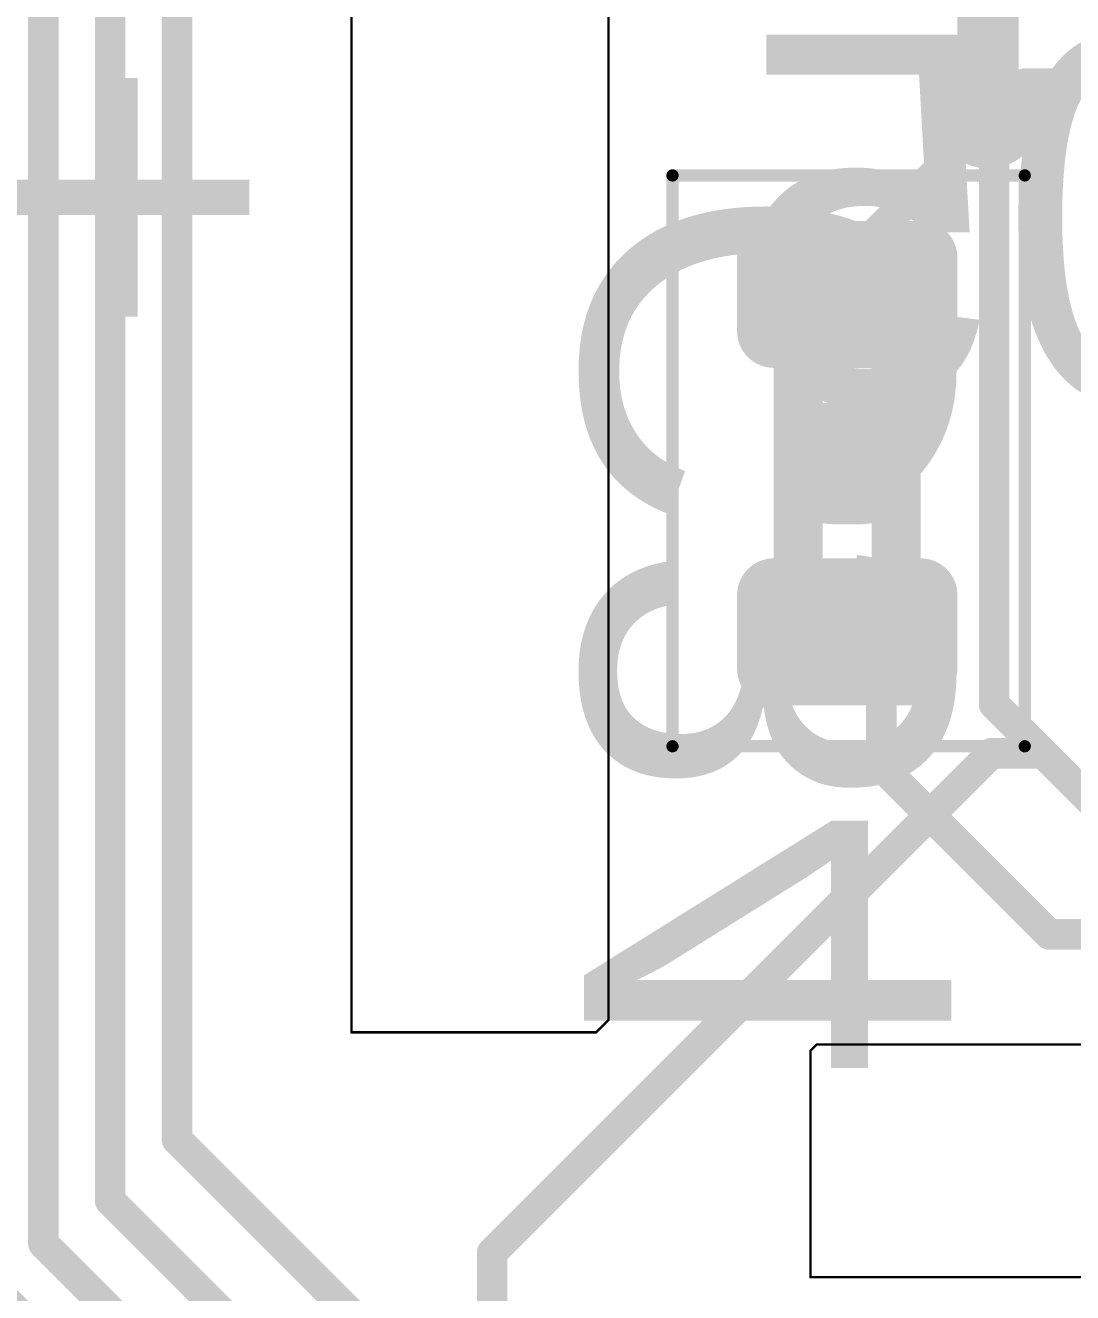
# Model space of a CAD drawing. Extents: x 215 to 281, y 31 to 138.
# Drawn here: x 247.59 to 251.94, y 37.68 to 42.94 of the extents above; entities that cross this region are included whole.
import ezdxf

# ---------------------------------------------------------------- set-up
doc = ezdxf.new("R2010")
doc.units = 0
doc.layers.get('0').update_dxf_attribs({"linetype": 'CONTINUOUS'})
for name, color, linetype in [('BOTTOMLAYER', 5, 'CONTINUOUS'), ('BOTTOMOVERLAY', 54, 'CONTINUOUS'), ('BOTTOMPASTE', 16, 'CONTINUOUS'), ('BOTTOMSOLDER', 6, 'CONTINUOUS'), ('KEEPOUTLAYER', 6, 'CONTINUOUS'), ('MECHANICAL1', 6, 'CONTINUOUS'), ('MECHANICAL16', 56, 'CONTINUOUS'), ('MIDLAYER1', 16, 'CONTINUOUS'), ('MIDLAYER14', 9, 'CONTINUOUS'), ('MULTILAYER', 9, 'CONTINUOUS'), ('TOPOVERLAY', 2, 'CONTINUOUS'), ('VIAHOLELAYER', 16, 'CONTINUOUS')]:
    doc.layers.add(name, color=color, linetype=linetype)

# ---------------------------------------------------------------- blocks, each defined once
blk = doc.blocks.new('0603_CAP_B_18')
at = {"layer": 'BOTTOMLAYER', "const_width": 0.1524}
for points in [[(-0.9286, 0.3048, 1), (-0.7762, 0.3048, 1)], [(-0.6238, 0.3048, 1), (-0.4714, 0.3048, 1)], [(0.4714, 0.3048, 1), (0.6238, 0.3048, 1)], [(0.7762, 0.3048, 1), (0.9286, 0.3048, 1)], [(-0.9286, -0.3048, 1), (-0.7762, -0.3048, 1)], [(-0.6238, -0.3048, 1), (-0.4714, -0.3048, 1)], [(0.4714, -0.3048, 1), (0.6238, -0.3048, 1)], [(0.7762, -0.3048, 1), (0.9286, -0.3048, 1)]]:
    blk.add_lwpolyline(points, format="xyb", close=True, dxfattribs=at)
at = {"layer": 'BOTTOMLAYER'}
for points in [[(-0.8524, -0.4572), (-0.5476, -0.4572), (-0.8524, 0.4572), (-0.5476, 0.4572)], [(0.5476, -0.4572), (0.8524, -0.4572), (0.5476, 0.4572), (0.8524, 0.4572)], [(-1.0048, -0.3048), (-0.3952, -0.3048), (-1.0048, 0.3048), (-0.3952, 0.3048)], [(0.3952, -0.3048), (1.0048, -0.3048), (0.3952, 0.3048), (1.0048, 0.3048)]]:
    blk.add_solid(points, dxfattribs=at)
at = {"layer": 'BOTTOMOVERLAY', "const_width": 0.508}
blk.add_lwpolyline([(0, 0.0508), (0, -0.0508)], dxfattribs=at)
at = {"layer": 'BOTTOMOVERLAY', "const_width": 0.254}
for points in [[(-0.127, 0.0508, 1), (0.127, 0.0508, 1)], [(-0.127, -0.0508, 1), (0.127, -0.0508, 1)]]:
    blk.add_lwpolyline(points, format="xyb", close=True, dxfattribs=at)
at = {"layer": 'BOTTOMPASTE', "const_width": 0.0508}
for points in [[(-0.8778, 0.3048, 1), (-0.827, 0.3048, 1)], [(-0.573, 0.3048, 1), (-0.5222, 0.3048, 1)], [(0.5222, 0.3048, 1), (0.573, 0.3048, 1)], [(0.827, 0.3048, 1), (0.8778, 0.3048, 1)], [(-0.8778, -0.3048, 1), (-0.827, -0.3048, 1)], [(-0.573, -0.3048, 1), (-0.5222, -0.3048, 1)], [(0.5222, -0.3048, 1), (0.573, -0.3048, 1)], [(0.827, -0.3048, 1), (0.8778, -0.3048, 1)]]:
    blk.add_lwpolyline(points, format="xyb", close=True, dxfattribs=at)
at = {"layer": 'BOTTOMPASTE'}
for points in [[(-0.8524, -0.3556), (-0.5476, -0.3556), (-0.8524, 0.3556), (-0.5476, 0.3556)], [(0.5476, -0.3556), (0.8524, -0.3556), (0.5476, 0.3556), (0.8524, 0.3556)], [(-0.9032, -0.3048), (-0.4968, -0.3048), (-0.9032, 0.3048), (-0.4968, 0.3048)], [(0.4968, -0.3048), (0.9032, -0.3048), (0.4968, 0.3048), (0.9032, 0.3048)]]:
    blk.add_solid(points, dxfattribs=at)
at = {"layer": 'BOTTOMSOLDER', "const_width": 0.1524}
for points in [[(-0.9286, 0.3048, 1), (-0.7762, 0.3048, 1)], [(-0.6238, 0.3048, 1), (-0.4714, 0.3048, 1)], [(0.4714, 0.3048, 1), (0.6238, 0.3048, 1)], [(0.7762, 0.3048, 1), (0.9286, 0.3048, 1)], [(-0.9286, -0.3048, 1), (-0.7762, -0.3048, 1)], [(-0.6238, -0.3048, 1), (-0.4714, -0.3048, 1)], [(0.4714, -0.3048, 1), (0.6238, -0.3048, 1)], [(0.7762, -0.3048, 1), (0.9286, -0.3048, 1)]]:
    blk.add_lwpolyline(points, format="xyb", close=True, dxfattribs=at)
at = {"layer": 'BOTTOMSOLDER'}
for points in [[(-0.8524, -0.4572), (-0.5476, -0.4572), (-0.8524, 0.4572), (-0.5476, 0.4572)], [(0.5476, -0.4572), (0.8524, -0.4572), (0.5476, 0.4572), (0.8524, 0.4572)], [(-1.0048, -0.3048), (-0.3952, -0.3048), (-1.0048, 0.3048), (-0.3952, 0.3048)], [(0.3952, -0.3048), (1.0048, -0.3048), (0.3952, 0.3048), (1.0048, 0.3048)]]:
    blk.add_solid(points, dxfattribs=at)
at = {"layer": 'MECHANICAL16'}
for points, const_width in [([(-1.175, 0.725), (1.1938, 0.725)], 0.0508), ([(-1.175, 0.725), (-1.175, -0.7366)], 0.0508), ([(1.1938, 0.725), (1.1938, -0.7366)], 0.0508), ([(-0.508, 0.2032), (0.508, 0.2032)], 0.2032), ([(-0.508, -0.2032), (0.508, -0.2032)], 0.2032), ([(-1.175, -0.7366), (1.1938, -0.7366)], 0.0508)]:
    blk.add_lwpolyline(points, dxfattribs=dict(at, const_width=const_width))
for points, const_width in [([(-1.1877, 0.725, 1), (-1.1623, 0.725, 1)], 0.0254), ([(-1.1877, 0.725, 1), (-1.1623, 0.725, 1)], 0.0254), ([(1.1811, 0.725, 1), (1.2065, 0.725, 1)], 0.0254), ([(1.1811, 0.725, 1), (1.2065, 0.725, 1)], 0.0254), ([(-0.5588, 0.2032, 1), (-0.4572, 0.2032, 1)], 0.1016), ([(0.4572, 0.2032, 1), (0.5588, 0.2032, 1)], 0.1016), ([(-0.5588, -0.2032, 1), (-0.4572, -0.2032, 1)], 0.1016), ([(0.4572, -0.2032, 1), (0.5588, -0.2032, 1)], 0.1016), ([(-1.1877, -0.7366, 1), (-1.1623, -0.7366, 1)], 0.0254), ([(-1.1877, -0.7366, 1), (-1.1623, -0.7366, 1)], 0.0254), ([(1.1811, -0.7366, 1), (1.2065, -0.7366, 1)], 0.0254), ([(1.1811, -0.7366, 1), (1.2065, -0.7366, 1)], 0.0254)]:
    blk.add_lwpolyline(points, format="xyb", close=True, dxfattribs=dict(at, const_width=const_width))
for points in [[(-0.7111, -0.3048), (-0.4063, -0.3048), (-0.7111, 0.3048), (-0.4063, 0.3048)], [(0.4063, -0.3048), (0.7111, -0.3048), (0.4063, 0.3048), (0.7111, 0.3048)]]:
    blk.add_solid(points, dxfattribs=at)

msp = doc.modelspace()

# ---------------------------------------------------------------- linework, layer by layer
at = {"layer": 'BOTTOMLAYER'}
for points, const_width in [([(251.587, 42.5704), (251.587, 43.2308)], 0.254), ([(251.7394, 42.6974), (252.3744, 42.6974)], 0.127), ([(251.0028, 41.9608), (251.5997, 42.5577)], 0.127), ([(251.0028, 41.8226), (251.0028, 41.9608)], 0.127), ([(251.0028, 40.4226), (251.144, 40.4226)], 0.127), ([(251.144, 39.8638), (251.144, 40.4226)], 0.127), ([(251.144, 39.8638), (251.841, 39.1668)], 0.127), ([(251.841, 39.1668), (253.2126, 39.1668)], 0.127)]:
    msp.add_lwpolyline(points, dxfattribs=dict(at, const_width=const_width))
for points, const_width in [([(251.4745, 42.5704, 1), (251.6995, 42.5704, 1)], 0.225), ([(251.7077, 42.6974, 1), (251.7712, 42.6974, 1)], 0.0635), ([(251.5235, 42.5704, 1), (251.6505, 42.5704, 1)], 0.127), ([(251.5679, 42.5577, 1), (251.6315, 42.5577, 1)], 0.0635), ([(250.971, 41.9608, 1), (251.0345, 41.9608, 1)], 0.0635), ([(250.971, 41.9608, 1), (251.0345, 41.9608, 1)], 0.0635), ([(250.971, 41.8226, 1), (251.0345, 41.8226, 1)], 0.0635), ([(250.971, 40.4226, 1), (251.0345, 40.4226, 1)], 0.0635), ([(251.1123, 40.4226, 1), (251.1758, 40.4226, 1)], 0.0635), ([(251.1123, 40.4226, 1), (251.1758, 40.4226, 1)], 0.0635), ([(251.1123, 39.8638, 1), (251.1758, 39.8638, 1)], 0.0635), ([(251.1123, 39.8638, 1), (251.1758, 39.8638, 1)], 0.0635), ([(251.8092, 39.1668, 1), (251.8727, 39.1668, 1)], 0.0635), ([(251.8092, 39.1668, 1), (251.8727, 39.1668, 1)], 0.0635)]:
    msp.add_lwpolyline(points, format="xyb", close=True, dxfattribs=dict(at, const_width=const_width))
at = {"layer": 'KEEPOUTLAYER', "const_width": 0.01}
for points in [[(248.9454, 38.7604), (248.9454, 45.974)], [(250.0122, 38.8112), (250.0122, 45.0596)], [(249.9614, 38.7604), (250.0122, 38.8112)], [(248.9454, 38.7604), (249.9614, 38.7604)], [(250.8504, 38.6842), (250.8758, 38.7096)], [(250.8758, 38.7096), (262.2042, 38.7096)], [(250.8504, 37.7444), (250.8504, 38.6842)], [(250.8504, 37.7444), (262.2042, 37.7444)]]:
    msp.add_lwpolyline(points, dxfattribs=at)
at = {"layer": 'KEEPOUTLAYER', "const_width": 0.005}
for points in [[(250.0097, 38.8112, 1), (250.0147, 38.8112, 1)], [(250.0097, 38.8112, 1), (250.0147, 38.8112, 1)], [(248.9429, 38.7604, 1), (248.9479, 38.7604, 1)], [(248.9429, 38.7604, 1), (248.9479, 38.7604, 1)], [(249.9589, 38.7604, 1), (249.9639, 38.7604, 1)], [(249.9589, 38.7604, 1), (249.9639, 38.7604, 1)], [(250.8733, 38.7096, 1), (250.8783, 38.7096, 1)], [(250.8733, 38.7096, 1), (250.8783, 38.7096, 1)], [(250.8479, 38.6842, 1), (250.8529, 38.6842, 1)], [(250.8479, 38.6842, 1), (250.8529, 38.6842, 1)], [(250.8479, 37.7444, 1), (250.8529, 37.7444, 1)], [(250.8479, 37.7444, 1), (250.8529, 37.7444, 1)]]:
    msp.add_lwpolyline(points, format="xyb", close=True, dxfattribs=at)
at = {"layer": 'MECHANICAL1', "const_width": 0.01}
for points in [[(248.9454, 38.7604), (248.9454, 45.974)], [(250.0122, 38.8112), (250.0122, 45.0596)], [(249.9614, 38.7604), (250.0122, 38.8112)], [(248.9454, 38.7604), (249.9614, 38.7604)], [(250.8504, 38.6842), (250.8758, 38.7096)], [(250.8758, 38.7096), (262.2042, 38.7096)], [(250.8504, 37.7444), (250.8504, 38.6842)], [(250.8504, 37.7444), (262.2042, 37.7444)]]:
    msp.add_lwpolyline(points, dxfattribs=at)
at = {"layer": 'MECHANICAL1', "const_width": 0.005}
for points in [[(250.0097, 38.8112, 1), (250.0147, 38.8112, 1)], [(250.0097, 38.8112, 1), (250.0147, 38.8112, 1)], [(248.9429, 38.7604, 1), (248.9479, 38.7604, 1)], [(248.9429, 38.7604, 1), (248.9479, 38.7604, 1)], [(249.9589, 38.7604, 1), (249.9639, 38.7604, 1)], [(249.9589, 38.7604, 1), (249.9639, 38.7604, 1)], [(250.8733, 38.7096, 1), (250.8783, 38.7096, 1)], [(250.8733, 38.7096, 1), (250.8783, 38.7096, 1)], [(250.8479, 38.6842, 1), (250.8529, 38.6842, 1)], [(250.8479, 38.6842, 1), (250.8529, 38.6842, 1)], [(250.8479, 37.7444, 1), (250.8529, 37.7444, 1)], [(250.8479, 37.7444, 1), (250.8529, 37.7444, 1)]]:
    msp.add_lwpolyline(points, format="xyb", close=True, dxfattribs=at)
at = {"layer": 'MIDLAYER1'}
for points, const_width in [([(251.4745, 42.5704, 1), (251.6995, 42.5704, 1)], 0.225), ([(251.5553, 42.5704, 1), (251.6188, 42.5704, 1)], 0.0635), ([(251.5806, 42.545, 1), (251.6441, 42.545, 1)], 0.0635), ([(251.5806, 42.545, 1), (251.6441, 42.545, 1)], 0.0635), ([(251.5806, 40.1215, 1), (251.6441, 40.1215, 1)], 0.0635), ([(251.5806, 40.1215, 1), (251.6441, 40.1215, 1)], 0.0635), ([(251.5701, 39.9183, 1), (251.6336, 39.9183, 1)], 0.0635), ([(251.5701, 39.9183, 1), (251.6336, 39.9183, 1)], 0.0635), ([(251.7839, 39.9183, 1), (251.8474, 39.9183, 1)], 0.0635), ([(251.7839, 39.9183, 1), (251.8474, 39.9183, 1)], 0.0635), ([(251.7839, 39.9183, 1), (251.8474, 39.9183, 1)], 0.0635), ([(249.4978, 37.846, 1), (249.5614, 37.846, 1)], 0.0635), ([(249.4978, 37.846, 1), (249.5614, 37.846, 1)], 0.0635)]:
    msp.add_lwpolyline(points, format="xyb", close=True, dxfattribs=dict(at, const_width=const_width))
at = {"layer": 'MIDLAYER1', "const_width": 0.127}
for points in [[(251.587, 42.5704), (251.6124, 42.545)], [(251.6124, 40.1215), (251.6124, 42.545)], [(251.6124, 40.1215), (251.8156, 39.9183)], [(249.5296, 37.846), (251.6019, 39.9183)], [(251.6019, 39.9183), (251.8156, 39.9183)], [(251.8156, 39.9183), (252.1607, 39.5732)], [(249.5296, 35.7632), (249.5296, 37.846)]]:
    msp.add_lwpolyline(points, dxfattribs=at)
at = {"layer": 'MIDLAYER14', "const_width": 0.127}
for points in [[(247.6675, 37.8841), (247.6675, 46.3677)], [(247.9445, 38.0619), (247.9445, 46.1899)], [(248.2215, 38.3159), (248.2215, 45.9359)], [(248.2215, 38.3159), (248.9797, 37.5577)], [(247.9445, 38.0619), (248.7257, 37.2807)], [(247.6675, 37.8841), (248.5479, 37.0037)], [(247.3905, 37.7694), (248.4332, 36.7267)]]:
    msp.add_lwpolyline(points, dxfattribs=at)
at = {"layer": 'MIDLAYER14'}
for points, const_width in [([(251.4745, 42.5704, 1), (251.6995, 42.5704, 1)], 0.225), ([(248.1898, 38.3159, 1), (248.2533, 38.3159, 1)], 0.0635), ([(248.1898, 38.3159, 1), (248.2533, 38.3159, 1)], 0.0635), ([(247.9128, 38.0619, 1), (247.9763, 38.0619, 1)], 0.0635), ([(247.9128, 38.0619, 1), (247.9763, 38.0619, 1)], 0.0635), ([(247.6358, 37.8841, 1), (247.6993, 37.8841, 1)], 0.0635), ([(247.6358, 37.8841, 1), (247.6993, 37.8841, 1)], 0.0635)]:
    msp.add_lwpolyline(points, format="xyb", close=True, dxfattribs=dict(at, const_width=const_width))
at = {"layer": 'MULTILAYER'}
for p, q in [((248.9454, 38.7604), (248.9454, 45.974)), ((250.0122, 45.0596), (250.0122, 38.8112)), ((250.0122, 38.8112), (249.9614, 38.7604)), ((249.9614, 38.7604), (248.9454, 38.7604)), ((250.8758, 38.7096), (250.8504, 38.6842)), ((262.2042, 38.7096), (250.8758, 38.7096)), ((250.8504, 38.6842), (250.8504, 37.7444)), ((250.8504, 37.7444), (262.2042, 37.7444))]:
    msp.add_line(p, q, dxfattribs=at)
at = {"layer": 'MULTILAYER', "const_width": 0.225}
msp.add_lwpolyline([(251.4745, 42.5704, 1), (251.6995, 42.5704, 1)], format="xyb", close=True, dxfattribs=at)
at = {"layer": 'VIAHOLELAYER', "const_width": 0.1}
msp.add_lwpolyline([(251.537, 42.5704, 1), (251.637, 42.5704, 1)], format="xyb", close=True, dxfattribs=at)

# ---------------------------------------------------------------- block references
at = {"rotation": 90}
msp.add_blockref('0603_CAP_B_18', (251.0028, 41.1226), dxfattribs=at)

# ---------------------------------------------------------------- texts
at = {"layer": 'MECHANICAL16', "text_generation_flag": 2}
msp.add_text('U405', height=1.524, dxfattribs=at).set_placement((255.3716, 41.3766))
msp.add_text('C34', height=1.524, rotation=90, dxfattribs=at).set_placement((251.4346, 42.291))
at = {"layer": 'TOPOVERLAY'}
msp.add_text('+  PWM PWR CL DA -', height=1.524, rotation=90, dxfattribs=at).set_placement((248.7168, 41.6306))

doc.saveas('drawing.dxf')
